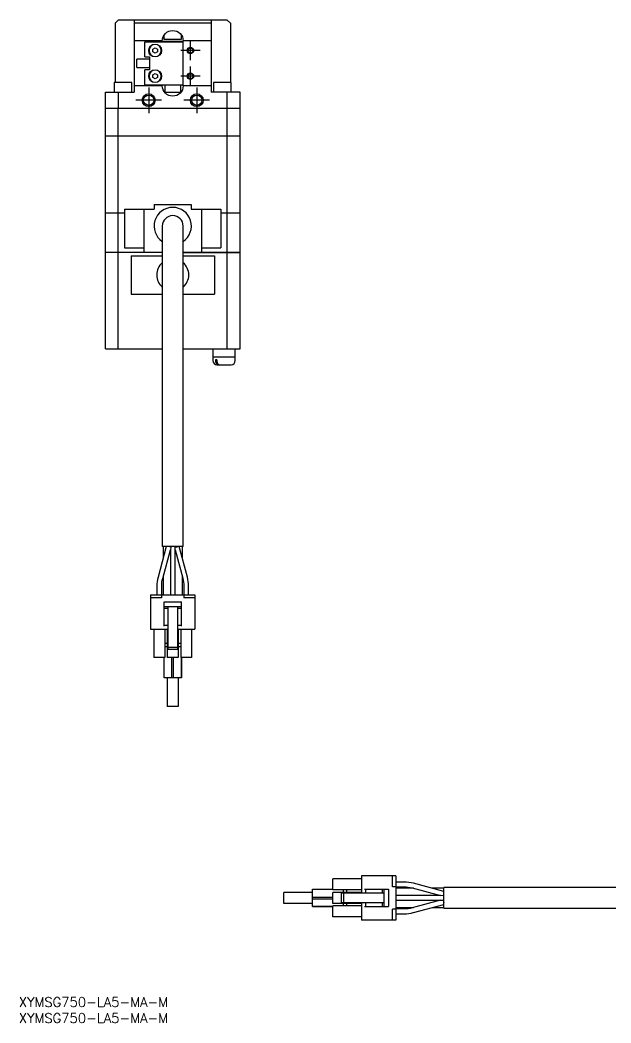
# Model space of a CAD drawing. Extents: x 0 to 935, y -8 to 558.
# Drawn here: x 0.4 to 184.7, y -8 to 304.8 of the extents above; entities that cross this region are included whole.
import ezdxf

# ---------------------------------------------------------------- set-up
doc = ezdxf.new("R2010")
doc.units = 0
doc.header["$LTSCALE"] = 0.5
doc.linetypes.add('CENTER', pattern=[50.8, 31.75, -6.35, 6.35, -6.35])
for name, color, linetype in [('MSM_CENTER', 1, 'CENTER'), ('MSM_CONTINUOUS', 7, 'CONTINUOUS'), ('MSM_NARROW', 5, 'CONTINUOUS'), ('MSM_PART_NUMBER', 7, 'CONTINUOUS')]:
    doc.layers.add(name, color=color, linetype=linetype)
doc.styles.get("Standard").update_dxf_attribs({"font": 'txt.shx', "height": 1, "bigfont": 'bigfont.shx'})

msp = doc.modelspace()

# ---------------------------------------------------------------- linework, layer by layer
at = {"layer": 'MSM_CENTER'}
for p, q in [((53.5, 292.3), (53.5, 298.3)), ((56.5, 295.3), (50.5, 295.3)), ((53.5, 284.3), (53.5, 290.3)), ((56.5, 287.3), (50.5, 287.3)), ((40.5, 283.8), (40.5, 275.8)), ((55.5, 283.8), (55.5, 275.8)), ((44.5, 279.8), (36.5, 279.8)), ((59.5, 279.8), (51.5, 279.8))]:
    msp.add_line(p, q, dxfattribs=at)
at = {"layer": 'MSM_CONTINUOUS'}
for p, q in [((31, 304.8), (30, 303.8)), ((30, 303.8), (30, 285.3)), ((65, 304.8), (31, 304.8)), ((36, 304.8), (36, 282.3)), ((60, 303.8), (36, 303.8)), ((60, 304.8), (60, 282.3)), ((66, 303.8), (65, 304.8)), ((66, 303.8), (66, 285.3)), ((44.75, 298.3), (36, 298.3)), ((39.25, 298), (51.25, 298)), ((39.25, 293.3), (39.25, 298)), ((44.75, 298.3), (44.75, 298)), ((44.75, 298.2), (51.25, 298.2)), ((45.25, 300.03), (45.25, 298.8)), ((45.25, 298.8), (50.75, 298.8)), ((50.75, 298.8), (50.75, 300.03)), ((60, 298.3), (51.25, 298.3)), ((51.25, 284.3), (51.25, 298.3)), ((41.75, 295.73), (42.5, 296.16)), ((41.75, 294.87), (41.75, 295.73)), ((42.5, 294.43), (41.75, 294.87)), ((42.5, 296.16), (43.25, 295.73)), ((43.25, 294.87), (42.5, 294.43)), ((43.25, 295.73), (43.25, 294.87)), ((36.75, 290.05), (36.75, 292.55)), ((40.75, 292.55), (36.75, 292.55)), ((39.25, 293.3), (40.75, 293.3)), ((40.75, 293.3), (40.75, 289.3)), ((36.75, 290.05), (40.75, 290.05)), ((39.25, 284.6), (39.25, 289.3)), ((40.75, 289.3), (39.25, 289.3)), ((41.75, 287.73), (42.5, 288.16)), ((42.5, 288.16), (43.25, 287.73)), ((53.11, 288), (53.8, 288)), ((53.83, 288.03), (53.8, 288)), ((35.25, 285.3), (29.75, 285.3)), ((29.75, 285.3), (29.75, 282.3)), ((35.25, 282.3), (35.25, 285.3)), ((41.75, 286.87), (41.75, 287.73)), ((42.5, 286.43), (41.75, 286.87)), ((43.25, 286.87), (42.5, 286.43)), ((43.25, 287.73), (43.25, 286.87)), ((66.25, 285.3), (60.75, 285.3)), ((60.75, 285.3), (60.75, 282.3)), ((66.25, 282.3), (66.25, 285.3)), ((27, 268.6), (27, 282.3)), ((27, 282.3), (36, 282.3)), ((31, 282.3), (31, 277.3)), ((44.75, 284.3), (36, 284.3)), ((39.25, 284.6), (51.25, 284.6)), ((44.75, 284.6), (44.75, 284.3)), ((45.44, 282.3), (50.56, 282.3)), ((45.5, 284.6), (45.5, 282.3)), ((50.5, 282.3), (50.5, 284.6)), ((60, 284.3), (51.25, 284.3)), ((69, 282.3), (60, 282.3)), ((65, 277.3), (65, 282.3)), ((69, 268.6), (69, 282.3)), ((27, 277.3), (69, 277.3)), ((31.03, 268.6), (31.03, 277.3)), ((64.97, 268.6), (64.97, 277.3)), ((69, 268.6), (27, 268.6)), ((27, 244.6), (27, 268.55)), ((69, 268.55), (27, 268.55)), ((27.05, 268.55), (27.05, 268.6)), ((31.03, 244.6), (31.03, 268.55)), ((31.29, 268.55), (31.29, 268.6)), ((64.71, 268.55), (64.71, 268.6)), ((64.97, 244.6), (64.97, 268.55)), ((68.95, 268.55), (68.95, 268.6)), ((69, 244.6), (69, 268.55)), ((42.22, 247.3), (42.22, 245.8)), ((42.22, 247.3), (53.78, 247.3)), ((53.78, 247.3), (53.78, 245.8)), ((33, 244.6), (27, 244.6)), ((27, 232.3), (27, 244.55)), ((33, 244.55), (27, 244.55)), ((27.05, 244.55), (27.05, 244.6)), ((31.03, 232.3), (31.03, 244.55)), ((31.29, 244.55), (31.29, 244.6)), ((33, 245.8), (33, 233.8)), ((33, 245.8), (42.22, 245.8)), ((39, 245.8), (39, 232.3)), ((53.78, 245.8), (63, 245.8)), ((57, 245.8), (57, 232.3)), ((63, 245.8), (63, 233.8)), ((69, 244.6), (63, 244.6)), ((69, 244.55), (63, 244.55)), ((64.71, 244.55), (64.71, 244.6)), ((64.97, 232.3), (64.97, 244.55)), ((68.95, 244.55), (68.95, 244.6)), ((69, 232.3), (69, 244.55)), ((44.75, 240.55), (44.75, 140.55)), ((51.25, 140.55), (51.25, 240.55)), ((44.75, 232.3), (27, 232.3)), ((27, 202.3), (27, 232.25)), ((44.75, 232.25), (27, 232.25)), ((27.05, 232.25), (27.05, 232.3)), ((31.03, 202.3), (31.03, 232.25)), ((31.29, 232.25), (31.29, 232.3)), ((33, 233.8), (39, 233.8)), ((51.25, 232.3), (69, 232.3)), ((69, 232.25), (51.25, 232.25)), ((57, 233.8), (63, 233.8)), ((64.71, 232.25), (64.71, 232.3)), ((64.97, 202.3), (64.97, 232.25)), ((68.95, 232.25), (68.95, 232.3)), ((69, 202.3), (69, 232.25)), ((35, 231.3), (35, 219.3)), ((35, 231.3), (44.75, 231.3)), ((51.25, 231.3), (61, 231.3)), ((61, 231.3), (61, 219.3)), ((35, 219.3), (44.75, 219.3)), ((51.25, 219.3), (61, 219.3)), ((27, 202.3), (44.75, 202.3)), ((51.25, 202.3), (69, 202.3)), ((60.5, 202.3), (60.5, 199.8)), ((67.5, 199.8), (67.5, 202.3)), ((60.5, 199.8), (67.5, 199.8)), ((60.5, 199.75), (60.5, 198.6)), ((60.5, 199.75), (67.5, 199.75)), ((60.55, 199.8), (60.55, 199.75)), ((61.35, 198.8), (61.35, 198.6)), ((61.71, 198.8), (61.35, 198.8)), ((61.71, 198.8), (61.71, 198.6)), ((61.8, 197.3), (66.2, 197.3)), ((67.45, 199.75), (67.45, 199.8)), ((67.5, 198.6), (67.5, 199.75)), ((45.97, 140.55), (43.43, 131.06)), ((51.25, 140.55), (44.75, 140.55)), ((44.88, 130.67), (47.25, 139.52)), ((45, 140.55), (45, 136.92)), ((47.25, 140.55), (47.25, 140.46)), ((47.36, 140.41), (47.25, 139.52)), ((47.25, 139.52), (47.25, 125.55)), ((48.75, 125.55), (48.75, 140.55)), ((48.75, 139.52), (51.12, 130.68)), ((52.57, 131.06), (50.03, 140.55)), ((51, 136.92), (51, 140.55)), ((45, 131.13), (45, 125.55)), ((51, 125.55), (51, 131.13)), ((41.1, 125.55), (54.9, 125.55)), ((41.1, 125.55), (41.1, 114.85)), ((43.05, 128.18), (43.05, 125.55)), ((44.5, 125.55), (44.5, 124.55)), ((44.55, 125.55), (44.55, 128.18)), ((51.45, 128.18), (51.45, 125.55)), ((51.5, 125.55), (51.5, 124.55)), ((52.95, 125.55), (52.95, 128.18)), ((54.9, 125.55), (54.9, 114.85)), ((44.5, 124.55), (41.1, 124.55)), ((45.3, 123.35), (50.7, 123.35)), ((45.3, 115.8), (45.3, 123.35)), ((50.7, 115.8), (50.7, 123.35)), ((54.9, 124.55), (51.5, 124.55)), ((45.3, 121.85), (50.7, 121.85)), ((45.3, 121.35), (46.5, 121.35)), ((46.5, 121.85), (46.5, 108.55)), ((49.5, 121.85), (49.5, 108.55)), ((49.5, 121.35), (50.7, 121.35)), ((45.3, 116.1), (46.5, 116.1)), ((49.5, 116.1), (50.7, 116.1)), ((41.1, 114.85), (46.5, 114.85)), ((42.1, 114.85), (42.1, 105.95)), ((45.5, 114.85), (45.5, 105.95)), ((46.3, 114.85), (46.3, 105.95)), ((49.5, 114.85), (54.9, 114.85)), ((49.7, 114.85), (49.7, 105.95)), ((50.5, 114.85), (50.5, 105.95)), ((53.9, 114.85), (53.9, 105.95)), ((46.3, 110.3), (45.5, 110.3)), ((50.5, 110.3), (49.7, 110.3)), ((46.3, 109.3), (45.5, 109.3)), ((46.5, 109.25), (49.5, 109.25)), ((46.5, 108.55), (49.5, 108.55)), ((50.5, 109.3), (49.7, 109.3)), ((45.5, 105.95), (42.1, 105.95)), ((45.3, 99.6), (45.3, 105.95)), ((49.7, 105.95), (46.3, 105.95)), ((47.75, 99.6), (47.75, 105.95)), ((48.25, 99.6), (48.25, 105.95)), ((53.9, 105.95), (50.5, 105.95)), ((50.7, 105.95), (50.7, 102.65)), ((50.7, 102.53), (50.7, 105.95)), ((50.7, 105.95), (50.7, 100.85)), ((50.7, 99.6), (50.7, 105.95)), ((50.7, 102.65), (50.7, 102.35)), ((50.7, 102.35), (50.7, 102.53)), ((50.7, 100.85), (50.7, 100.55)), ((50.7, 100.55), (50.7, 99.6)), ((50.7, 99.6), (45.3, 99.6)), ((46.3, 99.6), (46.3, 90.7)), ((49.7, 99.6), (49.7, 90.7)), ((49.7, 99.6), (49.7, 90.7)), ((49.7, 99.6), (49.7, 90.7)), ((49.7, 90.7), (46.3, 90.7)), ((106.82, 37.9), (106.82, 32.5)), ((117.52, 37.9), (106.82, 37.9)), ((116.52, 34.5), (116.52, 37.9)), ((117.52, 37.9), (117.52, 24.1)), ((97.92, 33.5), (97.92, 36.9)), ((106.82, 36.9), (97.92, 36.9)), ((117.52, 34.5), (116.52, 34.5)), ((120.15, 35.95), (117.52, 35.95)), ((117.52, 34.45), (120.15, 34.45)), ((132.52, 33.03), (123.03, 35.57)), ((82.67, 29.3), (82.67, 32.7)), ((91.57, 32.7), (82.67, 32.7)), ((91.57, 28.3), (91.57, 33.7)), ((91.57, 33.7), (97.92, 33.7)), ((106.82, 33.5), (97.92, 33.5)), ((106.82, 32.7), (97.92, 32.7)), ((97.92, 29.3), (97.92, 32.7)), ((100.52, 32.5), (100.52, 29.5)), ((113.82, 32.5), (100.52, 32.5)), ((101.22, 32.5), (101.22, 29.5)), ((101.27, 32.7), (101.27, 33.5)), ((102.27, 32.7), (102.27, 33.5)), ((107.77, 33.7), (115.32, 33.7)), ((108.07, 33.7), (108.07, 32.5)), ((113.32, 33.7), (113.32, 32.5)), ((113.82, 33.7), (113.82, 28.3)), ((115.32, 33.7), (115.32, 28.3)), ((123.09, 34), (117.52, 34)), ((131.48, 31.75), (117.52, 31.75)), ((122.64, 34.12), (131.48, 31.75)), ((132.52, 34), (128.89, 34)), ((132.38, 31.64), (131.48, 31.75)), ((132.52, 31.75), (132.42, 31.75)), ((132.52, 27.75), (132.52, 34.25)), ((232.52, 34.25), (132.52, 34.25)), ((91.57, 29.3), (82.67, 29.3)), ((91.57, 29.3), (82.67, 29.3)), ((91.57, 29.3), (82.67, 29.3)), ((91.57, 31.25), (97.92, 31.25)), ((91.57, 30.75), (97.92, 30.75)), ((92.52, 28.3), (91.57, 28.3)), ((91.57, 28.3), (91.57, 28.3)), ((91.57, 28.3), (97.92, 28.3)), ((92.82, 28.3), (92.52, 28.3)), ((97.92, 28.3), (92.82, 28.3)), ((94.62, 28.3), (94.32, 28.3)), ((94.32, 28.3), (94.5, 28.3)), ((94.5, 28.3), (97.92, 28.3)), ((97.92, 28.3), (94.62, 28.3)), ((106.82, 29.3), (97.92, 29.3)), ((106.82, 28.5), (97.92, 28.5)), ((97.92, 25.1), (97.92, 28.5)), ((113.82, 29.5), (100.52, 29.5)), ((101.27, 28.5), (101.27, 29.3)), ((102.27, 28.5), (102.27, 29.3)), ((106.82, 29.5), (106.82, 24.1)), ((107.77, 28.3), (115.32, 28.3)), ((108.07, 29.5), (108.07, 28.3)), ((113.32, 29.5), (113.32, 28.3)), ((117.52, 30.25), (132.52, 30.25)), ((131.48, 30.25), (122.64, 27.88)), ((123.03, 26.43), (132.52, 28.97)), ((106.82, 25.1), (97.92, 25.1)), ((116.52, 24.1), (116.52, 27.5)), ((117.52, 27.5), (116.52, 27.5)), ((117.52, 28), (123.09, 28)), ((120.14, 27.55), (117.52, 27.55)), ((117.52, 26.05), (120.14, 26.05)), ((128.89, 28), (132.52, 28)), ((132.52, 27.75), (232.52, 27.75)), ((117.52, 24.1), (106.82, 24.1))]:
    msp.add_line(p, q, dxfattribs=at)
for centre, radius in [((42.5, 295.3), 2), ((53.5, 295.3), 0.783), ((42.5, 287.3), 2), ((53.5, 287.3), 0.783), ((40.5, 279.8), 1.62), ((55.5, 279.8), 1.62)]:
    msp.add_circle(centre, radius, dxfattribs=at)
at = {"layer": 'MSM_CONTINUOUS', "extrusion": (0, 0, -1)}
for centre in [(-42.5, 295.3), (-42.5, 287.3)]:
    msp.add_circle(centre, 1.9, dxfattribs=at)
for centre, radius, start, end in [((-48, 298.3), 3.25, 0, 180), ((-48, 284.3), 3.25, 180, 0), ((-54.16, 128.18), 9.61, 359.9909, 15.0002), ((-41.8, 128.18), 9.65, 165.0035, 180.008), ((-120.15, 24.84), 9.61, 89.9909, 105.0002), ((-120.14, 37.2), 9.65, 255.0035, 270.008)]:
    msp.add_arc(centre, radius, start, end, dxfattribs=at)
at = {"layer": 'MSM_CONTINUOUS'}
for centre, radius, start, end in [((48, 240.55), 5.82, 303.9465, 236.0534), ((48, 240.55), 3.25, 0, 180), ((48, 225.3), 5, 130.5416, 229.4584), ((48, 225.3), 5, 310.5416, 49.4584), ((61.8, 198.6), 1.3, 180, 270), ((62.76, 198.52), 1.41, 177.1822, 228.6257), ((63.09, 198.51), 1.39, 176.96, 227.1801), ((62.3, 198.05), 0.751, 231.1045, 268.2319), ((62.65, 198.05), 0.754, 228.1061, 264.1834), ((66.2, 198.6), 1.3, 270, 0), ((45.5, 135.4), 5.35, 69.6381, 74.271), ((51.02, 133.72), 7.11, 106.2115, 108.6293), ((47.19, 148.22), 8, 281.2254, 286.487), ((54.16, 128.18), 11.11, 165, 180.006), ((41.8, 128.18), 11.15, 359.9911, 15.0006), ((120.15, 24.84), 11.11, 75, 90.006), ((127.66, 33.39), 5.04, 339.5878, 344.5411), ((140.89, 31.98), 8.73, 191.4486, 196.2721), ((127.44, 28.52), 5.28, 15.8296, 19.0984), ((120.14, 37.2), 11.15, 269.9911, 285.0006)]:
    msp.add_arc(centre, radius, start, end, dxfattribs=at)
at = {"layer": 'MSM_NARROW'}
for centre, radius in [((53.5, 295.3), 1), ((53.5, 287.3), 1), ((40.5, 279.8), 2), ((55.5, 279.8), 2)]:
    msp.add_circle(centre, radius, dxfattribs=at)

# ---------------------------------------------------------------- texts
at = {"layer": 'MSM_PART_NUMBER'}
for p in [(0, -3), (0, -8)]:
    msp.add_text('XYMSG750-LA5-MA-M', height=3, dxfattribs=at).set_placement(p)

doc.saveas('drawing.dxf')
